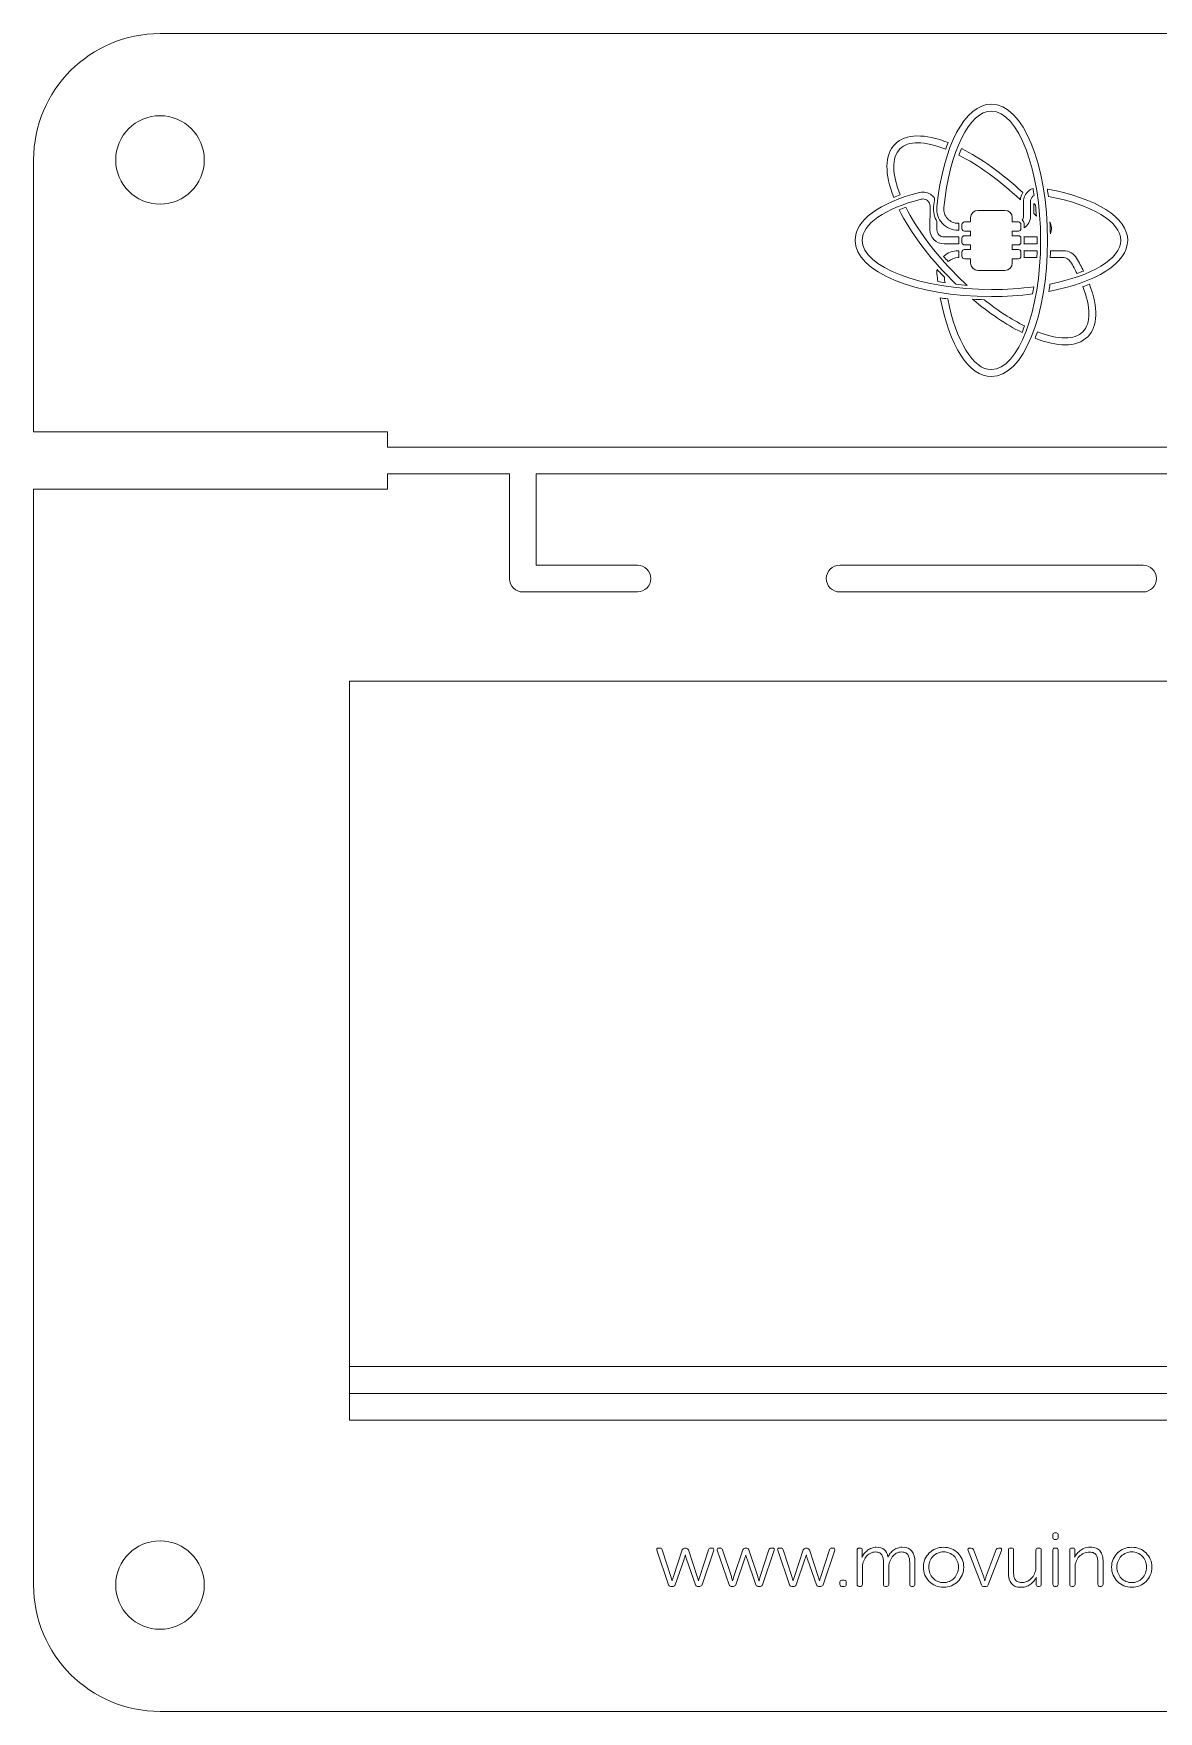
# Model space of a CAD drawing. Header units: inches. Extents: x 2.1 to 77.9, y -73.2 to -6.8.
# Drawn here: x 2.1 to 46.6, y -73.2 to -6.8 of the extents above; entities that cross this region are included whole.
import ezdxf

# ---------------------------------------------------------------- set-up
doc = ezdxf.new("R2010")
doc.units = ezdxf.units.IN
doc.header["$MEASUREMENT"] = 0
doc.layers.add('Bottom', color=7, linetype='Continuous')

msp = doc.modelspace()

# ---------------------------------------------------------------- linework, layer by layer
at = {"layer": 'Bottom', "color": 7, "lineweight": 9}
for points in [[(14.618, -60.606), (65.382, -60.606), (65.382, -32.43), (14.618, -32.43), (14.618, -60.606)], [(14.618, -61.668), (65.382, -61.668), (65.382, -59.546), (14.618, -59.546), (14.618, -61.668)]]:
    msp.add_lwpolyline(points, dxfattribs=at)
for points, knots in [([(77.882, -11.808), (77.882, -9.047), (75.644, -6.809), (72.882, -6.809), (72.882, -6.809), (7.118, -6.809), (7.118, -6.809), (4.357, -6.809), (2.118, -9.047), (2.118, -11.808), (2.118, -11.808), (2.118, -22.568), (2.118, -22.568), (2.118, -22.568), (2.118, -22.568), (2.118, -22.568), (2.118, -22.568), (16.118, -22.568), (16.118, -22.568), (16.118, -22.568), (16.118, -23.173), (16.118, -23.173), (16.118, -23.173), (20.94, -23.173), (20.94, -23.173), (20.94, -23.173), (21.998, -23.173), (21.998, -23.173), (21.998, -23.173), (63.882, -23.173), (63.882, -23.173), (63.882, -23.173), (63.882, -22.568), (63.882, -22.568), (63.882, -22.568), (77.882, -22.568), (77.882, -22.568), (77.882, -22.568), (77.882, -11.808), (77.882, -11.808)], [0, 0, 0, 0, 1, 1, 1, 2, 2, 2, 3, 3, 3, 4, 4, 4, 5, 5, 5, 6, 6, 6, 7, 7, 7, 8, 8, 8, 9, 9, 9, 10, 10, 10, 11, 11, 11, 12, 12, 12, 13, 13, 13, 13]), ([(40, -9.601), (38.959, -9.601), (38.093, -11.236), (37.845, -13.668), (37.821, -13.903), (37.898, -14.139), (38.057, -14.314), (38.216, -14.49), (38.443, -14.591), (38.68, -14.591), (38.68, -14.591), (38.715, -14.591), (38.715, -14.591), (38.709, -14.571), (38.705, -14.549), (38.705, -14.527), (38.705, -14.527), (38.705, -14.363), (38.705, -14.363), (38.705, -14.347), (38.707, -14.332), (38.71, -14.316), (38.71, -14.316), (38.68, -14.316), (38.68, -14.316), (38.521, -14.316), (38.368, -14.249), (38.261, -14.13), (38.153, -14.01), (38.102, -13.856), (38.119, -13.696), (38.344, -11.483), (39.135, -9.876), (40, -9.876), (41.055, -9.876), (41.946, -12.218), (41.946, -14.991), (41.946, -17.764), (41.055, -20.106), (40, -20.106), (39.275, -20.106), (38.602, -18.977), (38.27, -17.308), (38.172, -17.293), (38.075, -17.276), (37.979, -17.258), (38.332, -19.159), (39.1, -20.381), (40, -20.381), (41.245, -20.381), (42.221, -18.013), (42.221, -14.991), (42.221, -11.969), (41.245, -9.601), (40, -9.601)], [0, 0, 0, 0, 1, 1, 1, 2, 2, 2, 3, 3, 3, 4, 4, 4, 5, 5, 5, 6, 6, 6, 7, 7, 7, 8, 8, 8, 9, 9, 9, 10, 10, 10, 11, 11, 11, 12, 12, 12, 13, 13, 13, 14, 14, 14, 15, 15, 15, 16, 16, 16, 17, 17, 17, 18, 18, 18, 18]), ([(8.868, -11.808), (8.868, -12.775), (8.085, -13.558), (7.118, -13.558), (6.152, -13.558), (5.368, -12.775), (5.368, -11.808), (5.368, -10.842), (6.152, -10.059), (7.118, -10.059), (8.085, -10.059), (8.868, -10.842), (8.868, -11.808), (8.868, -11.808), (8.868, -11.808), (8.868, -11.808)], [0, 0, 0, 0, 1, 1, 1, 2, 2, 2, 3, 3, 3, 4, 4, 4, 5, 5, 5, 5]), ([(37.088, -11.131), (37.402, -11.131), (37.778, -11.219), (38.192, -11.383), (38.224, -11.293), (38.257, -11.207), (38.291, -11.123), (37.375, -10.766), (36.611, -10.758), (36.189, -11.18), (35.765, -11.604), (35.775, -12.371), (36.136, -13.291), (36.219, -13.257), (36.306, -13.224), (36.395, -13.192), (36.073, -12.382), (36.041, -11.716), (36.383, -11.374), (36.549, -11.209), (36.791, -11.131), (37.088, -11.131)], [0, 0, 0, 0, 1, 1, 1, 2, 2, 2, 3, 3, 3, 4, 4, 4, 5, 5, 5, 6, 6, 6, 7, 7, 7, 7]), ([(41.242, -13.103), (40.422, -12.336), (39.582, -11.74), (38.815, -11.356), (38.78, -11.441), (38.746, -11.528), (38.713, -11.619), (39.481, -12.009), (40.334, -12.619), (41.144, -13.39), (41.155, -13.287), (41.189, -13.19), (41.242, -13.103)], [0, 0, 0, 0, 1, 1, 1, 2, 2, 2, 3, 3, 3, 4, 4, 4, 4]), ([(34.885, -14.991), (34.885, -14.35), (35.783, -13.726), (37.227, -13.363), (37.25, -13.357), (37.273, -13.354), (37.295, -13.354), (37.357, -13.354), (37.417, -13.375), (37.467, -13.414), (37.537, -13.469), (37.577, -13.551), (37.576, -13.64), (37.576, -13.64), (37.57, -14.568), (37.57, -14.568), (37.569, -14.717), (37.627, -14.858), (37.732, -14.964), (37.838, -15.07), (37.978, -15.129), (38.128, -15.129), (38.128, -15.129), (38.712, -15.129), (38.712, -15.129), (38.708, -15.11), (38.705, -15.092), (38.705, -15.073), (38.705, -15.073), (38.705, -14.909), (38.705, -14.909), (38.705, -14.89), (38.708, -14.872), (38.712, -14.854), (38.712, -14.854), (38.128, -14.854), (38.128, -14.854), (38.052, -14.854), (37.981, -14.824), (37.927, -14.77), (37.874, -14.716), (37.845, -14.645), (37.845, -14.569), (37.845, -14.569), (37.847, -14.243), (37.847, -14.243), (37.745, -14.07), (37.695, -13.865), (37.716, -13.655), (37.727, -13.544), (37.741, -13.435), (37.755, -13.326), (37.723, -13.278), (37.684, -13.235), (37.637, -13.198), (37.501, -13.092), (37.327, -13.054), (37.161, -13.096), (35.564, -13.497), (34.61, -14.206), (34.61, -14.991), (34.61, -16.236), (36.978, -17.212), (40, -17.212), (40.571, -17.212), (41.118, -17.176), (41.631, -17.111), (41.648, -17.017), (41.664, -16.921), (41.679, -16.824), (41.15, -16.896), (40.585, -16.937), (40, -16.937), (37.228, -16.937), (34.885, -16.046), (34.885, -14.991)], [0, 0, 0, 0, 1, 1, 1, 2, 2, 2, 3, 3, 3, 4, 4, 4, 5, 5, 5, 6, 6, 6, 7, 7, 7, 8, 8, 8, 9, 9, 9, 10, 10, 10, 11, 11, 11, 12, 12, 12, 13, 13, 13, 14, 14, 14, 15, 15, 15, 16, 16, 16, 17, 17, 17, 18, 18, 18, 19, 19, 19, 20, 20, 20, 21, 21, 21, 22, 22, 22, 23, 23, 23, 24, 24, 24, 25, 25, 25, 25]), ([(41.228, -14.2), (41.271, -14.244), (41.295, -14.302), (41.295, -14.363), (41.295, -14.363), (41.295, -14.49), (41.295, -14.49), (41.446, -14.39), (41.545, -14.219), (41.545, -14.025), (41.545, -14.025), (41.545, -13.462), (41.545, -13.462), (41.545, -13.38), (41.581, -13.302), (41.644, -13.248), (41.658, -13.236), (41.674, -13.225), (41.691, -13.216), (41.677, -13.122), (41.662, -13.028), (41.646, -12.936), (41.58, -12.959), (41.519, -12.993), (41.465, -13.039), (41.341, -13.146), (41.27, -13.3), (41.27, -13.462), (41.27, -13.462), (41.27, -14.025), (41.27, -14.025), (41.27, -14.087), (41.25, -14.144), (41.216, -14.191), (41.22, -14.194), (41.224, -14.197), (41.228, -14.2)], [0, 0, 0, 0, 1, 1, 1, 2, 2, 2, 3, 3, 3, 4, 4, 4, 5, 5, 5, 6, 6, 6, 7, 7, 7, 8, 8, 8, 9, 9, 9, 10, 10, 10, 11, 11, 11, 12, 12, 12, 12]), ([(42.206, -12.961), (42.208, -12.961), (42.21, -12.961), (42.212, -12.962), (42.212, -12.962), (42.212, -12.962), (42.212, -12.962), (42.21, -12.961), (42.208, -12.961), (42.206, -12.961)], [0, 0, 0, 0, 1, 1, 1, 2, 2, 2, 3, 3, 3, 3]), ([(42.212, -12.962), (42.229, -13.056), (42.245, -13.153), (42.26, -13.25), (42.26, -13.25), (42.26, -13.25), (42.26, -13.25), (43.983, -13.58), (45.115, -14.26), (45.115, -14.991), (45.115, -15.731), (43.96, -16.391), (42.313, -16.718), (42.313, -16.718), (42.313, -16.718), (42.314, -16.718), (42.302, -16.817), (42.289, -16.915), (42.275, -17.011), (44.129, -16.664), (45.39, -15.899), (45.39, -14.991), (45.39, -14.096), (44.153, -13.314), (42.212, -12.962)], [0, 0, 0, 0, 1, 1, 1, 2, 2, 2, 3, 3, 3, 4, 4, 4, 5, 5, 5, 6, 6, 6, 7, 7, 7, 8, 8, 8, 8]), ([(38.624, -16.367), (37.738, -15.481), (37.044, -14.528), (36.617, -13.681), (36.525, -13.713), (36.437, -13.746), (36.352, -13.781), (36.787, -14.656), (37.499, -15.63), (38.43, -16.561), (38.486, -16.617), (38.542, -16.673), (38.599, -16.727), (38.746, -16.744), (38.895, -16.759), (39.046, -16.77), (38.904, -16.64), (38.763, -16.506), (38.624, -16.367)], [0, 0, 0, 0, 1, 1, 1, 2, 2, 2, 3, 3, 3, 4, 4, 4, 5, 5, 5, 6, 6, 6, 6]), ([(41.136, -14.292), (41.118, -14.274), (41.093, -14.263), (41.065, -14.263), (41.065, -14.263), (40.904, -14.263), (40.904, -14.263), (40.904, -14.263), (40.825, -14.263), (40.825, -14.263), (40.825, -14.263), (40.825, -14.093), (40.825, -14.093), (40.825, -13.934), (40.696, -13.804), (40.536, -13.804), (40.536, -13.804), (39.464, -13.804), (39.464, -13.804), (39.304, -13.804), (39.174, -13.934), (39.174, -14.093), (39.174, -14.093), (39.174, -14.263), (39.174, -14.263), (39.174, -14.263), (39.096, -14.263), (39.096, -14.263), (39.096, -14.263), (38.935, -14.263), (38.935, -14.263), (38.907, -14.263), (38.882, -14.274), (38.864, -14.292), (38.846, -14.311), (38.835, -14.336), (38.835, -14.363), (38.835, -14.363), (38.835, -14.445), (38.835, -14.445), (38.835, -14.445), (38.835, -14.527), (38.835, -14.527), (38.835, -14.555), (38.846, -14.58), (38.864, -14.598), (38.882, -14.616), (38.907, -14.627), (38.935, -14.627), (38.935, -14.627), (39.096, -14.627), (39.096, -14.627), (39.096, -14.627), (39.174, -14.627), (39.174, -14.627), (39.174, -14.627), (39.174, -14.809), (39.174, -14.809), (39.174, -14.809), (39.096, -14.809), (39.096, -14.809), (39.096, -14.809), (38.935, -14.809), (38.935, -14.809), (38.907, -14.809), (38.882, -14.82), (38.864, -14.838), (38.846, -14.856), (38.835, -14.882), (38.835, -14.909), (38.835, -14.909), (38.835, -14.991), (38.835, -14.991), (38.835, -14.991), (38.835, -15.073), (38.835, -15.073), (38.835, -15.1), (38.846, -15.126), (38.864, -15.144), (38.882, -15.162), (38.907, -15.173), (38.935, -15.173), (38.935, -15.173), (39.096, -15.173), (39.096, -15.173), (39.096, -15.173), (39.174, -15.173), (39.174, -15.173), (39.174, -15.173), (39.174, -15.355), (39.174, -15.355), (39.174, -15.355), (39.096, -15.355), (39.096, -15.355), (39.096, -15.355), (38.935, -15.355), (38.935, -15.355), (38.907, -15.355), (38.882, -15.366), (38.864, -15.384), (38.846, -15.402), (38.835, -15.427), (38.835, -15.455), (38.835, -15.455), (38.835, -15.537), (38.835, -15.537), (38.835, -15.537), (38.835, -15.619), (38.835, -15.619), (38.835, -15.646), (38.846, -15.671), (38.864, -15.69), (38.882, -15.708), (38.907, -15.719), (38.935, -15.719), (38.935, -15.719), (39.096, -15.719), (39.096, -15.719), (39.096, -15.719), (39.174, -15.719), (39.174, -15.719), (39.174, -15.719), (39.174, -15.889), (39.174, -15.889), (39.174, -16.048), (39.304, -16.178), (39.464, -16.178), (39.464, -16.178), (40.536, -16.178), (40.536, -16.178), (40.696, -16.178), (40.825, -16.048), (40.825, -15.889), (40.825, -15.889), (40.825, -15.719), (40.825, -15.719), (40.825, -15.719), (40.904, -15.719), (40.904, -15.719), (40.904, -15.719), (41.065, -15.719), (41.065, -15.719), (41.093, -15.719), (41.118, -15.708), (41.136, -15.69), (41.154, -15.671), (41.165, -15.646), (41.165, -15.619), (41.165, -15.619), (41.165, -15.537), (41.165, -15.537), (41.165, -15.537), (41.165, -15.455), (41.165, -15.455), (41.165, -15.427), (41.154, -15.402), (41.136, -15.384), (41.118, -15.366), (41.093, -15.355), (41.065, -15.355), (41.065, -15.355), (40.904, -15.355), (40.904, -15.355), (40.904, -15.355), (40.825, -15.355), (40.825, -15.355), (40.825, -15.355), (40.825, -15.173), (40.825, -15.173), (40.825, -15.173), (40.904, -15.173), (40.904, -15.173), (40.904, -15.173), (41.065, -15.173), (41.065, -15.173), (41.093, -15.173), (41.118, -15.162), (41.136, -15.144), (41.154, -15.126), (41.165, -15.1), (41.165, -15.073), (41.165, -15.073), (41.165, -14.991), (41.165, -14.991), (41.165, -14.991), (41.165, -14.909), (41.165, -14.909), (41.165, -14.882), (41.154, -14.856), (41.136, -14.838), (41.118, -14.82), (41.093, -14.809), (41.065, -14.809), (41.065, -14.809), (40.904, -14.809), (40.904, -14.809), (40.904, -14.809), (40.825, -14.809), (40.825, -14.809), (40.825, -14.809), (40.825, -14.627), (40.825, -14.627), (40.825, -14.627), (40.904, -14.627), (40.904, -14.627), (40.904, -14.627), (41.065, -14.627), (41.065, -14.627), (41.093, -14.627), (41.118, -14.616), (41.136, -14.598), (41.154, -14.58), (41.165, -14.555), (41.165, -14.527), (41.165, -14.527), (41.165, -14.445), (41.165, -14.445), (41.165, -14.445), (41.165, -14.363), (41.165, -14.363), (41.165, -14.336), (41.154, -14.311), (41.136, -14.292)], [0, 0, 0, 0, 1, 1, 1, 2, 2, 2, 3, 3, 3, 4, 4, 4, 5, 5, 5, 6, 6, 6, 7, 7, 7, 8, 8, 8, 9, 9, 9, 10, 10, 10, 11, 11, 11, 12, 12, 12, 13, 13, 13, 14, 14, 14, 15, 15, 15, 16, 16, 16, 17, 17, 17, 18, 18, 18, 19, 19, 19, 20, 20, 20, 21, 21, 21, 22, 22, 22, 23, 23, 23, 24, 24, 24, 25, 25, 25, 26, 26, 26, 27, 27, 27, 28, 28, 28, 29, 29, 29, 30, 30, 30, 31, 31, 31, 32, 32, 32, 33, 33, 33, 34, 34, 34, 35, 35, 35, 36, 36, 36, 37, 37, 37, 38, 38, 38, 39, 39, 39, 40, 40, 40, 41, 41, 41, 42, 42, 42, 43, 43, 43, 44, 44, 44, 45, 45, 45, 46, 46, 46, 47, 47, 47, 48, 48, 48, 49, 49, 49, 50, 50, 50, 51, 51, 51, 52, 52, 52, 53, 53, 53, 54, 54, 54, 55, 55, 55, 56, 56, 56, 57, 57, 57, 58, 58, 58, 59, 59, 59, 60, 60, 60, 61, 61, 61, 62, 62, 62, 63, 63, 63, 64, 64, 64, 65, 65, 65, 66, 66, 66, 67, 67, 67, 68, 68, 68, 69, 69, 69, 70, 70, 70, 71, 71, 71, 72, 72, 72, 73, 73, 73, 74, 74, 74, 74]), ([(41.675, -13.924), (41.711, -13.962), (41.745, -14.001), (41.78, -14.039), (41.769, -13.889), (41.755, -13.741), (41.739, -13.594), (41.718, -13.572), (41.697, -13.55), (41.675, -13.528), (41.675, -13.528), (41.675, -13.924), (41.675, -13.924)], [0, 0, 0, 0, 1, 1, 1, 2, 2, 2, 3, 3, 3, 4, 4, 4, 4]), ([(42.312, -14.255), (42.322, -14.414), (42.329, -14.574), (42.334, -14.735), (42.395, -14.575), (42.386, -14.404), (42.312, -14.255)], [0, 0, 0, 0, 1, 1, 1, 2, 2, 2, 2]), ([(41.815, -14.85), (41.799, -14.852), (41.783, -14.853), (41.767, -14.853), (41.767, -14.853), (41.288, -14.853), (41.288, -14.853), (41.292, -14.871), (41.295, -14.89), (41.295, -14.909), (41.295, -14.909), (41.295, -15.073), (41.295, -15.073), (41.295, -15.092), (41.292, -15.11), (41.288, -15.128), (41.288, -15.128), (41.767, -15.128), (41.767, -15.128), (41.783, -15.128), (41.799, -15.126), (41.815, -15.125), (41.815, -15.081), (41.816, -15.036), (41.816, -14.991), (41.816, -14.944), (41.815, -14.897), (41.815, -14.85)], [0, 0, 0, 0, 1, 1, 1, 2, 2, 2, 3, 3, 3, 4, 4, 4, 5, 5, 5, 6, 6, 6, 7, 7, 7, 8, 8, 8, 9, 9, 9, 9]), ([(38.705, -15.619), (38.705, -15.619), (38.705, -15.455), (38.705, -15.455), (38.705, -15.436), (38.708, -15.417), (38.712, -15.399), (38.712, -15.399), (38.681, -15.399), (38.681, -15.399), (38.469, -15.399), (38.264, -15.481), (38.11, -15.625), (38.17, -15.694), (38.231, -15.762), (38.293, -15.83), (38.397, -15.731), (38.536, -15.674), (38.681, -15.674), (38.681, -15.674), (38.712, -15.674), (38.712, -15.674), (38.708, -15.656), (38.705, -15.638), (38.705, -15.619)], [0, 0, 0, 0, 1, 1, 1, 2, 2, 2, 3, 3, 3, 4, 4, 4, 5, 5, 5, 6, 6, 6, 7, 7, 7, 8, 8, 8, 8]), ([(41.295, -15.455), (41.295, -15.455), (41.295, -15.619), (41.295, -15.619), (41.295, -15.638), (41.292, -15.656), (41.288, -15.674), (41.288, -15.674), (41.797, -15.674), (41.797, -15.674), (41.802, -15.583), (41.806, -15.492), (41.809, -15.399), (41.809, -15.399), (41.288, -15.399), (41.288, -15.399), (41.292, -15.417), (41.295, -15.436), (41.295, -15.455)], [0, 0, 0, 0, 1, 1, 1, 2, 2, 2, 3, 3, 3, 4, 4, 4, 5, 5, 5, 6, 6, 6, 6]), ([(43.133, -15.837), (43.227, -15.995), (43.311, -16.15), (43.386, -16.301), (43.475, -16.269), (43.562, -16.237), (43.645, -16.204), (43.563, -16.039), (43.472, -15.87), (43.37, -15.697), (43.262, -15.513), (43.061, -15.399), (42.848, -15.399), (42.848, -15.399), (42.336, -15.399), (42.336, -15.399), (42.334, -15.492), (42.331, -15.583), (42.328, -15.674), (42.328, -15.674), (42.848, -15.674), (42.848, -15.674), (42.965, -15.674), (43.074, -15.737), (43.133, -15.837)], [0, 0, 0, 0, 1, 1, 1, 2, 2, 2, 3, 3, 3, 4, 4, 4, 5, 5, 5, 6, 6, 6, 7, 7, 7, 8, 8, 8, 8]), ([(37.848, -16.138), (37.841, -16.199), (37.84, -16.261), (37.846, -16.323), (37.856, -16.424), (37.868, -16.524), (37.881, -16.622), (37.974, -16.639), (38.069, -16.654), (38.165, -16.669), (38.155, -16.597), (38.147, -16.522), (38.138, -16.449), (38.039, -16.346), (37.942, -16.242), (37.848, -16.138)], [0, 0, 0, 0, 1, 1, 1, 2, 2, 2, 3, 3, 3, 4, 4, 4, 5, 5, 5, 5]), ([(43.876, -16.725), (43.793, -16.758), (43.706, -16.789), (43.618, -16.82), (43.932, -17.633), (43.942, -18.282), (43.617, -18.608), (43.294, -18.93), (42.645, -18.928), (41.82, -18.607), (41.789, -18.695), (41.758, -18.781), (41.725, -18.865), (42.17, -19.038), (42.57, -19.125), (42.91, -19.125), (43.289, -19.125), (43.596, -19.017), (43.811, -18.802), (44.218, -18.395), (44.232, -17.651), (43.876, -16.725)], [0, 0, 0, 0, 1, 1, 1, 2, 2, 2, 3, 3, 3, 4, 4, 4, 5, 5, 5, 6, 6, 6, 7, 7, 7, 7]), ([(41.308, -18.376), (40.789, -18.116), (40.248, -17.764), (39.712, -17.339), (39.558, -17.336), (39.407, -17.33), (39.257, -17.322), (39.909, -17.871), (40.576, -18.321), (41.211, -18.636), (41.245, -18.552), (41.277, -18.466), (41.308, -18.376)], [0, 0, 0, 0, 1, 1, 1, 2, 2, 2, 3, 3, 3, 4, 4, 4, 4]), ([(2.118, -24.836), (2.118, -24.836), (2.118, -68.192), (2.118, -68.192), (2.118, -70.953), (4.357, -73.191), (7.118, -73.191), (7.118, -73.191), (72.882, -73.191), (72.882, -73.191), (75.644, -73.191), (77.882, -70.953), (77.882, -68.192), (77.882, -68.192), (77.882, -29.505), (77.882, -29.505), (77.882, -29.505), (63.882, -29.505), (63.882, -29.505), (63.882, -29.505), (63.882, -28.9), (63.882, -28.9), (63.882, -28.9), (54.569, -28.9), (54.569, -28.9), (54.569, -28.9), (54.569, -32.43), (54.569, -32.43), (54.569, -32.43), (53.511, -32.43), (53.511, -32.43), (53.511, -32.43), (53.511, -28.386), (53.511, -28.386), (53.511, -28.381), (53.51, -28.377), (53.51, -28.372), (53.51, -28.08), (53.747, -27.842), (54.04, -27.842), (54.04, -27.842), (63.882, -27.842), (63.882, -27.842), (63.882, -27.842), (63.882, -27.237), (63.882, -27.237), (63.882, -27.237), (77.882, -27.237), (77.882, -27.237), (77.882, -27.237), (77.882, -24.836), (77.882, -24.836), (77.882, -24.836), (63.882, -24.836), (63.882, -24.836), (63.882, -24.836), (63.882, -24.232), (63.882, -24.232), (63.882, -24.232), (21.998, -24.232), (21.998, -24.232), (21.998, -24.232), (21.998, -27.842), (21.998, -27.842), (21.998, -27.842), (26, -27.842), (26, -27.842), (26.293, -27.842), (26.529, -28.079), (26.529, -28.371), (26.529, -28.663), (26.293, -28.9), (26, -28.9), (26, -28.9), (21.469, -28.9), (21.469, -28.9), (21.18, -28.9), (20.946, -28.668), (20.941, -28.38), (20.941, -28.38), (20.94, -28.38), (20.94, -28.38), (20.94, -28.38), (20.94, -24.232), (20.94, -24.232), (20.94, -24.232), (16.118, -24.232), (16.118, -24.232), (16.118, -24.232), (16.118, -24.836), (16.118, -24.836), (16.118, -24.836), (2.118, -24.836), (2.118, -24.836)], [0, 0, 0, 0, 1, 1, 1, 2, 2, 2, 3, 3, 3, 4, 4, 4, 5, 5, 5, 6, 6, 6, 7, 7, 7, 8, 8, 8, 9, 9, 9, 10, 10, 10, 11, 11, 11, 12, 12, 12, 13, 13, 13, 14, 14, 14, 15, 15, 15, 16, 16, 16, 17, 17, 17, 18, 18, 18, 19, 19, 19, 20, 20, 20, 21, 21, 21, 22, 22, 22, 23, 23, 23, 24, 24, 24, 25, 25, 25, 26, 26, 26, 27, 27, 27, 28, 28, 28, 29, 29, 29, 30, 30, 30, 31, 31, 31, 31]), ([(34, -27.842), (34, -27.842), (46, -27.842), (46, -27.842), (46.292, -27.842), (46.529, -28.079), (46.529, -28.371), (46.529, -28.664), (46.292, -28.9), (46, -28.9), (46, -28.9), (34, -28.9), (34, -28.9), (33.708, -28.9), (33.471, -28.664), (33.471, -28.371), (33.471, -28.079), (33.708, -27.842), (34, -27.842)], [0, 0, 0, 0, 1, 1, 1, 2, 2, 2, 3, 3, 3, 4, 4, 4, 5, 5, 5, 6, 6, 6, 6]), ([(42.498, -66.386), (42.45, -66.386), (42.426, -66.361), (42.426, -66.314), (42.426, -66.314), (42.426, -66.205), (42.426, -66.205), (42.426, -66.155), (42.45, -66.13), (42.498, -66.13), (42.498, -66.13), (42.573, -66.13), (42.573, -66.13), (42.621, -66.13), (42.645, -66.155), (42.645, -66.205), (42.645, -66.205), (42.645, -66.314), (42.645, -66.314), (42.645, -66.361), (42.621, -66.386), (42.573, -66.386), (42.573, -66.386), (42.498, -66.386), (42.498, -66.386)], [0, 0, 0, 0, 1, 1, 1, 2, 2, 2, 3, 3, 3, 4, 4, 4, 5, 5, 5, 6, 6, 6, 7, 7, 7, 8, 8, 8, 8]), ([(8.868, -68.192), (8.868, -67.225), (8.085, -66.442), (7.118, -66.442), (6.152, -66.442), (5.368, -67.225), (5.368, -68.192), (5.368, -69.159), (6.152, -69.942), (7.118, -69.942), (8.085, -69.942), (8.868, -69.159), (8.868, -68.192), (8.868, -68.192), (8.868, -68.192), (8.868, -68.192)], [0, 0, 0, 0, 1, 1, 1, 2, 2, 2, 3, 3, 3, 4, 4, 4, 5, 5, 5, 5]), ([(26.766, -66.816), (26.75, -66.759), (26.771, -66.731), (26.83, -66.731), (26.83, -66.731), (26.893, -66.731), (26.893, -66.731), (26.937, -66.731), (26.965, -66.753), (26.977, -66.795), (26.977, -66.795), (27.323, -67.858), (27.323, -67.858), (27.328, -67.877), (27.334, -67.895), (27.339, -67.914), (27.344, -67.933), (27.348, -67.951), (27.353, -67.967), (27.358, -67.987), (27.364, -68.005), (27.368, -68.021), (27.368, -68.021), (27.374, -68.021), (27.374, -68.021), (27.378, -68.005), (27.382, -67.987), (27.389, -67.967), (27.392, -67.951), (27.398, -67.933), (27.403, -67.914), (27.41, -67.895), (27.416, -67.877), (27.422, -67.858), (27.422, -67.858), (27.773, -66.798), (27.773, -66.798), (27.785, -66.757), (27.813, -66.737), (27.858, -66.737), (27.858, -66.737), (27.93, -66.737), (27.93, -66.737), (27.974, -66.737), (28.002, -66.757), (28.014, -66.798), (28.014, -66.798), (28.365, -67.858), (28.365, -67.858), (28.372, -67.877), (28.377, -67.895), (28.383, -67.914), (28.389, -67.933), (28.394, -67.951), (28.398, -67.967), (28.405, -67.987), (28.409, -68.005), (28.414, -68.021), (28.414, -68.021), (28.419, -68.021), (28.419, -68.021), (28.422, -68.003), (28.426, -67.985), (28.432, -67.967), (28.436, -67.951), (28.44, -67.933), (28.445, -67.916), (28.45, -67.898), (28.457, -67.878), (28.465, -67.858), (28.465, -67.858), (28.81, -66.795), (28.81, -66.795), (28.822, -66.753), (28.85, -66.731), (28.895, -66.731), (28.895, -66.731), (28.958, -66.731), (28.958, -66.731), (29.014, -66.731), (29.034, -66.759), (29.018, -66.816), (29.018, -66.816), (28.555, -68.18), (28.555, -68.18), (28.543, -68.222), (28.515, -68.243), (28.47, -68.243), (28.47, -68.243), (28.377, -68.243), (28.377, -68.243), (28.333, -68.243), (28.305, -68.222), (28.293, -68.18), (28.293, -68.18), (27.942, -67.167), (27.942, -67.167), (27.935, -67.149), (27.93, -67.131), (27.924, -67.111), (27.918, -67.093), (27.913, -67.075), (27.909, -67.059), (27.903, -67.041), (27.899, -67.023), (27.896, -67.005), (27.896, -67.005), (27.891, -67.005), (27.891, -67.005), (27.886, -67.023), (27.881, -67.041), (27.875, -67.059), (27.871, -67.075), (27.867, -67.093), (27.86, -67.111), (27.854, -67.131), (27.848, -67.149), (27.842, -67.167), (27.842, -67.167), (27.494, -68.18), (27.494, -68.18), (27.482, -68.222), (27.454, -68.243), (27.41, -68.243), (27.41, -68.243), (27.316, -68.243), (27.316, -68.243), (27.272, -68.243), (27.243, -68.222), (27.229, -68.18), (27.229, -68.18), (26.766, -66.816), (26.766, -66.816)], [0, 0, 0, 0, 1, 1, 1, 2, 2, 2, 3, 3, 3, 4, 4, 4, 5, 5, 5, 6, 6, 6, 7, 7, 7, 8, 8, 8, 9, 9, 9, 10, 10, 10, 11, 11, 11, 12, 12, 12, 13, 13, 13, 14, 14, 14, 15, 15, 15, 16, 16, 16, 17, 17, 17, 18, 18, 18, 19, 19, 19, 20, 20, 20, 21, 21, 21, 22, 22, 22, 23, 23, 23, 24, 24, 24, 25, 25, 25, 26, 26, 26, 27, 27, 27, 28, 28, 28, 29, 29, 29, 30, 30, 30, 31, 31, 31, 32, 32, 32, 33, 33, 33, 34, 34, 34, 35, 35, 35, 36, 36, 36, 37, 37, 37, 38, 38, 38, 39, 39, 39, 40, 40, 40, 41, 41, 41, 42, 42, 42, 43, 43, 43, 44, 44, 44, 44]), ([(29.159, -66.816), (29.143, -66.759), (29.164, -66.731), (29.222, -66.731), (29.222, -66.731), (29.285, -66.731), (29.285, -66.731), (29.329, -66.731), (29.357, -66.753), (29.369, -66.795), (29.369, -66.795), (29.715, -67.858), (29.715, -67.858), (29.721, -67.877), (29.727, -67.895), (29.732, -67.914), (29.737, -67.933), (29.741, -67.951), (29.745, -67.967), (29.751, -67.987), (29.756, -68.005), (29.76, -68.021), (29.76, -68.021), (29.766, -68.021), (29.766, -68.021), (29.77, -68.005), (29.775, -67.987), (29.781, -67.967), (29.785, -67.951), (29.79, -67.933), (29.796, -67.914), (29.802, -67.895), (29.808, -67.877), (29.814, -67.858), (29.814, -67.858), (30.166, -66.798), (30.166, -66.798), (30.178, -66.757), (30.206, -66.737), (30.25, -66.737), (30.25, -66.737), (30.322, -66.737), (30.322, -66.737), (30.366, -66.737), (30.394, -66.757), (30.406, -66.798), (30.406, -66.798), (30.758, -67.858), (30.758, -67.858), (30.764, -67.877), (30.77, -67.895), (30.776, -67.914), (30.782, -67.933), (30.787, -67.951), (30.791, -67.967), (30.797, -67.987), (30.802, -68.005), (30.806, -68.021), (30.806, -68.021), (30.812, -68.021), (30.812, -68.021), (30.814, -68.003), (30.818, -67.985), (30.824, -67.967), (30.828, -67.951), (30.833, -67.933), (30.838, -67.916), (30.843, -67.898), (30.849, -67.878), (30.857, -67.858), (30.857, -67.858), (31.203, -66.795), (31.203, -66.795), (31.215, -66.753), (31.243, -66.731), (31.287, -66.731), (31.287, -66.731), (31.35, -66.731), (31.35, -66.731), (31.406, -66.731), (31.426, -66.759), (31.41, -66.816), (31.41, -66.816), (30.947, -68.18), (30.947, -68.18), (30.935, -68.222), (30.907, -68.243), (30.863, -68.243), (30.863, -68.243), (30.77, -68.243), (30.77, -68.243), (30.726, -68.243), (30.698, -68.222), (30.686, -68.18), (30.686, -68.18), (30.334, -67.167), (30.334, -67.167), (30.328, -67.149), (30.322, -67.131), (30.316, -67.111), (30.31, -67.093), (30.305, -67.075), (30.301, -67.059), (30.295, -67.041), (30.291, -67.023), (30.289, -67.005), (30.289, -67.005), (30.283, -67.005), (30.283, -67.005), (30.279, -67.023), (30.274, -67.041), (30.268, -67.059), (30.264, -67.075), (30.259, -67.093), (30.253, -67.111), (30.247, -67.131), (30.241, -67.149), (30.235, -67.167), (30.235, -67.167), (29.886, -68.18), (29.886, -68.18), (29.874, -68.222), (29.846, -68.243), (29.802, -68.243), (29.802, -68.243), (29.709, -68.243), (29.709, -68.243), (29.665, -68.243), (29.636, -68.222), (29.622, -68.18), (29.622, -68.18), (29.159, -66.816), (29.159, -66.816)], [0, 0, 0, 0, 1, 1, 1, 2, 2, 2, 3, 3, 3, 4, 4, 4, 5, 5, 5, 6, 6, 6, 7, 7, 7, 8, 8, 8, 9, 9, 9, 10, 10, 10, 11, 11, 11, 12, 12, 12, 13, 13, 13, 14, 14, 14, 15, 15, 15, 16, 16, 16, 17, 17, 17, 18, 18, 18, 19, 19, 19, 20, 20, 20, 21, 21, 21, 22, 22, 22, 23, 23, 23, 24, 24, 24, 25, 25, 25, 26, 26, 26, 27, 27, 27, 28, 28, 28, 29, 29, 29, 30, 30, 30, 31, 31, 31, 32, 32, 32, 33, 33, 33, 34, 34, 34, 35, 35, 35, 36, 36, 36, 37, 37, 37, 38, 38, 38, 39, 39, 39, 40, 40, 40, 41, 41, 41, 42, 42, 42, 43, 43, 43, 44, 44, 44, 44]), ([(31.551, -66.816), (31.535, -66.759), (31.556, -66.731), (31.614, -66.731), (31.614, -66.731), (31.677, -66.731), (31.677, -66.731), (31.722, -66.731), (31.749, -66.753), (31.762, -66.795), (31.762, -66.795), (32.107, -67.858), (32.107, -67.858), (32.113, -67.877), (32.119, -67.895), (32.124, -67.914), (32.129, -67.933), (32.133, -67.951), (32.137, -67.967), (32.143, -67.987), (32.148, -68.005), (32.153, -68.021), (32.153, -68.021), (32.158, -68.021), (32.158, -68.021), (32.163, -68.005), (32.167, -67.987), (32.174, -67.967), (32.177, -67.951), (32.183, -67.933), (32.188, -67.914), (32.195, -67.895), (32.2, -67.877), (32.207, -67.858), (32.207, -67.858), (32.558, -66.798), (32.558, -66.798), (32.57, -66.757), (32.598, -66.737), (32.642, -66.737), (32.642, -66.737), (32.714, -66.737), (32.714, -66.737), (32.759, -66.737), (32.786, -66.757), (32.799, -66.798), (32.799, -66.798), (33.15, -67.858), (33.15, -67.858), (33.156, -67.877), (33.162, -67.895), (33.168, -67.914), (33.174, -67.933), (33.179, -67.951), (33.183, -67.967), (33.19, -67.987), (33.194, -68.005), (33.198, -68.021), (33.198, -68.021), (33.204, -68.021), (33.204, -68.021), (33.206, -68.003), (33.211, -67.985), (33.216, -67.967), (33.221, -67.951), (33.225, -67.933), (33.23, -67.916), (33.235, -67.898), (33.242, -67.878), (33.249, -67.858), (33.249, -67.858), (33.595, -66.795), (33.595, -66.795), (33.607, -66.753), (33.635, -66.731), (33.679, -66.731), (33.679, -66.731), (33.742, -66.731), (33.742, -66.731), (33.799, -66.731), (33.819, -66.759), (33.802, -66.816), (33.802, -66.816), (33.34, -68.18), (33.34, -68.18), (33.328, -68.222), (33.299, -68.243), (33.255, -68.243), (33.255, -68.243), (33.162, -68.243), (33.162, -68.243), (33.118, -68.243), (33.09, -68.222), (33.078, -68.18), (33.078, -68.18), (32.727, -67.167), (32.727, -67.167), (32.72, -67.149), (32.714, -67.131), (32.709, -67.111), (32.702, -67.093), (32.698, -67.075), (32.693, -67.059), (32.688, -67.041), (32.683, -67.023), (32.681, -67.005), (32.681, -67.005), (32.676, -67.005), (32.676, -67.005), (32.671, -67.023), (32.666, -67.041), (32.66, -67.059), (32.656, -67.075), (32.651, -67.093), (32.645, -67.111), (32.639, -67.131), (32.633, -67.149), (32.627, -67.167), (32.627, -67.167), (32.279, -68.18), (32.279, -68.18), (32.267, -68.222), (32.239, -68.243), (32.195, -68.243), (32.195, -68.243), (32.101, -68.243), (32.101, -68.243), (32.057, -68.243), (32.028, -68.222), (32.014, -68.18), (32.014, -68.18), (31.551, -66.816), (31.551, -66.816)], [0, 0, 0, 0, 1, 1, 1, 2, 2, 2, 3, 3, 3, 4, 4, 4, 5, 5, 5, 6, 6, 6, 7, 7, 7, 8, 8, 8, 9, 9, 9, 10, 10, 10, 11, 11, 11, 12, 12, 12, 13, 13, 13, 14, 14, 14, 15, 15, 15, 16, 16, 16, 17, 17, 17, 18, 18, 18, 19, 19, 19, 20, 20, 20, 21, 21, 21, 22, 22, 22, 23, 23, 23, 24, 24, 24, 25, 25, 25, 26, 26, 26, 27, 27, 27, 28, 28, 28, 29, 29, 29, 30, 30, 30, 31, 31, 31, 32, 32, 32, 33, 33, 33, 34, 34, 34, 35, 35, 35, 36, 36, 36, 37, 37, 37, 38, 38, 38, 39, 39, 39, 40, 40, 40, 41, 41, 41, 42, 42, 42, 43, 43, 43, 44, 44, 44, 44]), ([(34.692, -66.807), (34.692, -66.756), (34.717, -66.731), (34.767, -66.731), (34.767, -66.731), (34.821, -66.731), (34.821, -66.731), (34.87, -66.731), (34.893, -66.756), (34.893, -66.807), (34.893, -66.807), (34.893, -66.981), (34.893, -66.981), (34.893, -66.997), (34.893, -67.011), (34.892, -67.024), (34.891, -67.037), (34.89, -67.049), (34.888, -67.059), (34.886, -67.071), (34.883, -67.081), (34.881, -67.089), (34.881, -67.089), (34.888, -67.089), (34.888, -67.089), (34.906, -67.039), (34.934, -66.99), (34.972, -66.942), (35.01, -66.894), (35.054, -66.852), (35.104, -66.816), (35.154, -66.779), (35.208, -66.75), (35.266, -66.728), (35.324, -66.706), (35.383, -66.695), (35.444, -66.695), (35.584, -66.695), (35.691, -66.727), (35.765, -66.79), (35.84, -66.853), (35.887, -66.948), (35.909, -67.074), (35.909, -67.074), (35.916, -67.074), (35.916, -67.074), (35.936, -67.026), (35.964, -66.979), (36.001, -66.934), (36.038, -66.889), (36.081, -66.849), (36.13, -66.812), (36.18, -66.776), (36.233, -66.748), (36.29, -66.727), (36.347, -66.706), (36.407, -66.695), (36.472, -66.695), (36.654, -66.695), (36.783, -66.746), (36.859, -66.849), (36.935, -66.951), (36.974, -67.095), (36.974, -67.281), (36.974, -67.281), (36.974, -68.168), (36.974, -68.168), (36.974, -68.218), (36.948, -68.243), (36.899, -68.243), (36.899, -68.243), (36.844, -68.243), (36.844, -68.243), (36.794, -68.243), (36.769, -68.218), (36.769, -68.168), (36.769, -68.168), (36.769, -67.332), (36.769, -67.332), (36.769, -67.27), (36.765, -67.212), (36.757, -67.158), (36.749, -67.104), (36.733, -67.056), (36.709, -67.015), (36.685, -66.974), (36.652, -66.942), (36.61, -66.918), (36.568, -66.894), (36.513, -66.882), (36.444, -66.882), (36.368, -66.882), (36.299, -66.9), (36.237, -66.936), (36.175, -66.972), (36.121, -67.02), (36.076, -67.08), (36.031, -67.14), (35.997, -67.208), (35.972, -67.283), (35.949, -67.358), (35.937, -67.435), (35.937, -67.513), (35.937, -67.513), (35.937, -68.168), (35.937, -68.168), (35.937, -68.218), (35.913, -68.243), (35.864, -68.243), (35.864, -68.243), (35.807, -68.243), (35.807, -68.243), (35.757, -68.243), (35.732, -68.218), (35.732, -68.168), (35.732, -68.168), (35.732, -67.332), (35.732, -67.332), (35.732, -67.277), (35.729, -67.221), (35.723, -67.167), (35.717, -67.113), (35.703, -67.065), (35.681, -67.023), (35.659, -66.981), (35.627, -66.947), (35.585, -66.921), (35.543, -66.895), (35.486, -66.882), (35.414, -66.882), (35.338, -66.882), (35.267, -66.9), (35.203, -66.937), (35.139, -66.974), (35.084, -67.023), (35.039, -67.083), (34.994, -67.143), (34.959, -67.211), (34.934, -67.286), (34.909, -67.361), (34.897, -67.437), (34.897, -67.513), (34.897, -67.513), (34.897, -68.168), (34.897, -68.168), (34.897, -68.218), (34.872, -68.243), (34.825, -68.243), (34.825, -68.243), (34.767, -68.243), (34.767, -68.243), (34.717, -68.243), (34.692, -68.218), (34.692, -68.168), (34.692, -68.168), (34.692, -66.807), (34.692, -66.807)], [0, 0, 0, 0, 1, 1, 1, 2, 2, 2, 3, 3, 3, 4, 4, 4, 5, 5, 5, 6, 6, 6, 7, 7, 7, 8, 8, 8, 9, 9, 9, 10, 10, 10, 11, 11, 11, 12, 12, 12, 13, 13, 13, 14, 14, 14, 15, 15, 15, 16, 16, 16, 17, 17, 17, 18, 18, 18, 19, 19, 19, 20, 20, 20, 21, 21, 21, 22, 22, 22, 23, 23, 23, 24, 24, 24, 25, 25, 25, 26, 26, 26, 27, 27, 27, 28, 28, 28, 29, 29, 29, 30, 30, 30, 31, 31, 31, 32, 32, 32, 33, 33, 33, 34, 34, 34, 35, 35, 35, 36, 36, 36, 37, 37, 37, 38, 38, 38, 39, 39, 39, 40, 40, 40, 41, 41, 41, 42, 42, 42, 43, 43, 43, 44, 44, 44, 45, 45, 45, 46, 46, 46, 47, 47, 47, 48, 48, 48, 49, 49, 49, 50, 50, 50, 51, 51, 51, 52, 52, 52, 52]), ([(37.31, -67.48), (37.31, -67.367), (37.331, -67.264), (37.373, -67.169), (37.415, -67.074), (37.472, -66.991), (37.544, -66.921), (37.616, -66.851), (37.701, -66.796), (37.797, -66.755), (37.893, -66.715), (37.996, -66.695), (38.106, -66.695), (38.217, -66.695), (38.32, -66.715), (38.417, -66.755), (38.515, -66.796), (38.599, -66.851), (38.672, -66.921), (38.744, -66.991), (38.801, -67.074), (38.843, -67.169), (38.885, -67.264), (38.906, -67.367), (38.906, -67.48), (38.906, -67.594), (38.885, -67.7), (38.843, -67.797), (38.801, -67.894), (38.744, -67.979), (38.672, -68.051), (38.599, -68.123), (38.515, -68.179), (38.419, -68.219), (38.323, -68.259), (38.22, -68.279), (38.109, -68.279), (37.999, -68.279), (37.896, -68.259), (37.798, -68.219), (37.701, -68.179), (37.616, -68.123), (37.544, -68.051), (37.472, -67.979), (37.415, -67.894), (37.373, -67.797), (37.331, -67.7), (37.31, -67.594), (37.31, -67.48)], [0, 0, 0, 0, 1, 1, 1, 2, 2, 2, 3, 3, 3, 4, 4, 4, 5, 5, 5, 6, 6, 6, 7, 7, 7, 8, 8, 8, 9, 9, 9, 10, 10, 10, 11, 11, 11, 12, 12, 12, 13, 13, 13, 14, 14, 14, 15, 15, 15, 16, 16, 16, 16]), ([(37.52, -67.48), (37.52, -67.568), (37.536, -67.65), (37.567, -67.725), (37.598, -67.8), (37.64, -67.865), (37.693, -67.92), (37.746, -67.975), (37.808, -68.018), (37.88, -68.049), (37.951, -68.081), (38.027, -68.096), (38.109, -68.096), (38.19, -68.096), (38.265, -68.081), (38.337, -68.049), (38.407, -68.018), (38.47, -67.975), (38.523, -67.92), (38.576, -67.865), (38.618, -67.8), (38.649, -67.725), (38.68, -67.65), (38.695, -67.568), (38.695, -67.48), (38.695, -67.394), (38.68, -67.314), (38.649, -67.241), (38.618, -67.168), (38.576, -67.104), (38.523, -67.05), (38.47, -66.996), (38.407, -66.954), (38.337, -66.924), (38.265, -66.894), (38.19, -66.879), (38.109, -66.879), (38.027, -66.879), (37.951, -66.894), (37.88, -66.924), (37.808, -66.954), (37.746, -66.996), (37.693, -67.05), (37.64, -67.104), (37.598, -67.168), (37.567, -67.241), (37.536, -67.314), (37.52, -67.394), (37.52, -67.48)], [0, 0, 0, 0, 1, 1, 1, 2, 2, 2, 3, 3, 3, 4, 4, 4, 5, 5, 5, 6, 6, 6, 7, 7, 7, 8, 8, 8, 9, 9, 9, 10, 10, 10, 11, 11, 11, 12, 12, 12, 13, 13, 13, 14, 14, 14, 15, 15, 15, 16, 16, 16, 16]), ([(39.08, -66.819), (39.07, -66.79), (39.07, -66.769), (39.08, -66.754), (39.091, -66.739), (39.11, -66.731), (39.137, -66.731), (39.137, -66.731), (39.204, -66.731), (39.204, -66.731), (39.246, -66.731), (39.273, -66.751), (39.285, -66.791), (39.285, -66.791), (39.685, -67.84), (39.685, -67.84), (39.691, -67.86), (39.697, -67.881), (39.704, -67.902), (39.711, -67.923), (39.717, -67.943), (39.721, -67.961), (39.727, -67.983), (39.732, -68.004), (39.736, -68.024), (39.736, -68.024), (39.742, -68.024), (39.742, -68.024), (39.746, -68.004), (39.751, -67.983), (39.757, -67.961), (39.761, -67.943), (39.766, -67.923), (39.773, -67.902), (39.78, -67.881), (39.788, -67.86), (39.796, -67.84), (39.796, -67.84), (40.193, -66.791), (40.193, -66.791), (40.204, -66.751), (40.232, -66.731), (40.274, -66.731), (40.274, -66.731), (40.337, -66.731), (40.337, -66.731), (40.397, -66.731), (40.417, -66.76), (40.397, -66.819), (40.397, -66.819), (39.871, -68.186), (39.871, -68.186), (39.859, -68.224), (39.832, -68.243), (39.79, -68.243), (39.79, -68.243), (39.691, -68.243), (39.691, -68.243), (39.648, -68.243), (39.62, -68.224), (39.606, -68.186), (39.606, -68.186), (39.08, -66.819), (39.08, -66.819)], [0, 0, 0, 0, 1, 1, 1, 2, 2, 2, 3, 3, 3, 4, 4, 4, 5, 5, 5, 6, 6, 6, 7, 7, 7, 8, 8, 8, 9, 9, 9, 10, 10, 10, 11, 11, 11, 12, 12, 12, 13, 13, 13, 14, 14, 14, 15, 15, 15, 16, 16, 16, 17, 17, 17, 18, 18, 18, 19, 19, 19, 20, 20, 20, 21, 21, 21, 21]), ([(40.67, -66.807), (40.67, -66.756), (40.695, -66.731), (40.743, -66.731), (40.743, -66.731), (40.8, -66.731), (40.8, -66.731), (40.85, -66.731), (40.875, -66.756), (40.875, -66.807), (40.875, -66.807), (40.875, -67.639), (40.875, -67.639), (40.875, -67.699), (40.878, -67.756), (40.885, -67.811), (40.893, -67.865), (40.907, -67.912), (40.929, -67.953), (40.951, -67.994), (40.984, -68.027), (41.028, -68.051), (41.072, -68.075), (41.13, -68.087), (41.203, -68.087), (41.289, -68.087), (41.366, -68.069), (41.436, -68.034), (41.504, -67.999), (41.563, -67.953), (41.611, -67.895), (41.659, -67.836), (41.696, -67.77), (41.723, -67.693), (41.749, -67.617), (41.761, -67.538), (41.761, -67.456), (41.761, -67.456), (41.761, -66.807), (41.761, -66.807), (41.761, -66.756), (41.787, -66.731), (41.837, -66.731), (41.837, -66.731), (41.894, -66.731), (41.894, -66.731), (41.942, -66.731), (41.966, -66.756), (41.966, -66.807), (41.966, -66.807), (41.966, -68.168), (41.966, -68.168), (41.966, -68.218), (41.942, -68.243), (41.894, -68.243), (41.894, -68.243), (41.84, -68.243), (41.84, -68.243), (41.792, -68.243), (41.768, -68.218), (41.768, -68.168), (41.768, -68.168), (41.768, -67.994), (41.768, -67.994), (41.768, -67.978), (41.768, -67.964), (41.768, -67.952), (41.768, -67.94), (41.769, -67.929), (41.771, -67.919), (41.772, -67.909), (41.775, -67.898), (41.777, -67.886), (41.777, -67.886), (41.771, -67.886), (41.771, -67.886), (41.757, -67.921), (41.733, -67.963), (41.7, -68.009), (41.667, -68.055), (41.626, -68.098), (41.577, -68.138), (41.528, -68.178), (41.47, -68.212), (41.402, -68.239), (41.335, -68.266), (41.259, -68.279), (41.175, -68.279), (40.995, -68.279), (40.866, -68.231), (40.788, -68.135), (40.71, -68.039), (40.67, -67.891), (40.67, -67.693), (40.67, -67.693), (40.67, -66.807), (40.67, -66.807)], [0, 0, 0, 0, 1, 1, 1, 2, 2, 2, 3, 3, 3, 4, 4, 4, 5, 5, 5, 6, 6, 6, 7, 7, 7, 8, 8, 8, 9, 9, 9, 10, 10, 10, 11, 11, 11, 12, 12, 12, 13, 13, 13, 14, 14, 14, 15, 15, 15, 16, 16, 16, 17, 17, 17, 18, 18, 18, 19, 19, 19, 20, 20, 20, 21, 21, 21, 22, 22, 22, 23, 23, 23, 24, 24, 24, 25, 25, 25, 26, 26, 26, 27, 27, 27, 28, 28, 28, 29, 29, 29, 30, 30, 30, 31, 31, 31, 32, 32, 32, 32]), ([(42.432, -66.807), (42.432, -66.756), (42.457, -66.731), (42.507, -66.731), (42.507, -66.731), (42.564, -66.731), (42.564, -66.731), (42.612, -66.731), (42.636, -66.756), (42.636, -66.807), (42.636, -66.807), (42.636, -68.168), (42.636, -68.168), (42.636, -68.218), (42.612, -68.243), (42.564, -68.243), (42.564, -68.243), (42.507, -68.243), (42.507, -68.243), (42.457, -68.243), (42.432, -68.218), (42.432, -68.168), (42.432, -68.168), (42.432, -66.807), (42.432, -66.807)], [0, 0, 0, 0, 1, 1, 1, 2, 2, 2, 3, 3, 3, 4, 4, 4, 5, 5, 5, 6, 6, 6, 7, 7, 7, 8, 8, 8, 8]), ([(43.102, -66.807), (43.102, -66.756), (43.127, -66.731), (43.177, -66.731), (43.177, -66.731), (43.231, -66.731), (43.231, -66.731), (43.28, -66.731), (43.303, -66.756), (43.303, -66.807), (43.303, -66.807), (43.303, -66.981), (43.303, -66.981), (43.303, -66.997), (43.303, -67.011), (43.302, -67.024), (43.301, -67.037), (43.3, -67.049), (43.298, -67.059), (43.296, -67.071), (43.293, -67.081), (43.291, -67.089), (43.291, -67.089), (43.298, -67.089), (43.298, -67.089), (43.311, -67.055), (43.334, -67.015), (43.367, -66.97), (43.399, -66.925), (43.44, -66.882), (43.492, -66.841), (43.543, -66.8), (43.603, -66.766), (43.672, -66.737), (43.741, -66.709), (43.82, -66.695), (43.908, -66.695), (44.002, -66.695), (44.081, -66.708), (44.145, -66.734), (44.209, -66.76), (44.261, -66.799), (44.302, -66.849), (44.341, -66.899), (44.371, -66.96), (44.389, -67.033), (44.407, -67.107), (44.416, -67.189), (44.416, -67.281), (44.416, -67.281), (44.416, -68.168), (44.416, -68.168), (44.416, -68.218), (44.391, -68.243), (44.34, -68.243), (44.34, -68.243), (44.284, -68.243), (44.284, -68.243), (44.235, -68.243), (44.211, -68.218), (44.211, -68.168), (44.211, -68.168), (44.211, -67.335), (44.211, -67.335), (44.211, -67.275), (44.208, -67.218), (44.201, -67.164), (44.194, -67.11), (44.179, -67.063), (44.156, -67.021), (44.133, -66.98), (44.099, -66.948), (44.055, -66.924), (44.011, -66.9), (43.953, -66.888), (43.881, -66.888), (43.801, -66.888), (43.725, -66.903), (43.655, -66.934), (43.585, -66.965), (43.525, -67.008), (43.473, -67.064), (43.422, -67.119), (43.382, -67.184), (43.352, -67.259), (43.322, -67.334), (43.307, -67.416), (43.307, -67.504), (43.307, -67.504), (43.307, -68.168), (43.307, -68.168), (43.307, -68.218), (43.282, -68.243), (43.235, -68.243), (43.235, -68.243), (43.177, -68.243), (43.177, -68.243), (43.127, -68.243), (43.102, -68.218), (43.102, -68.168), (43.102, -68.168), (43.102, -66.807), (43.102, -66.807)], [0, 0, 0, 0, 1, 1, 1, 2, 2, 2, 3, 3, 3, 4, 4, 4, 5, 5, 5, 6, 6, 6, 7, 7, 7, 8, 8, 8, 9, 9, 9, 10, 10, 10, 11, 11, 11, 12, 12, 12, 13, 13, 13, 14, 14, 14, 15, 15, 15, 16, 16, 16, 17, 17, 17, 18, 18, 18, 19, 19, 19, 20, 20, 20, 21, 21, 21, 22, 22, 22, 23, 23, 23, 24, 24, 24, 25, 25, 25, 26, 26, 26, 27, 27, 27, 28, 28, 28, 29, 29, 29, 30, 30, 30, 31, 31, 31, 32, 32, 32, 33, 33, 33, 34, 34, 34, 34]), ([(44.752, -67.48), (44.752, -67.367), (44.773, -67.264), (44.816, -67.169), (44.858, -67.074), (44.915, -66.991), (44.987, -66.921), (45.059, -66.851), (45.143, -66.796), (45.239, -66.755), (45.335, -66.715), (45.438, -66.695), (45.549, -66.695), (45.659, -66.695), (45.763, -66.715), (45.86, -66.755), (45.957, -66.796), (46.042, -66.851), (46.114, -66.921), (46.186, -66.991), (46.243, -67.074), (46.285, -67.169), (46.327, -67.264), (46.348, -67.367), (46.348, -67.48), (46.348, -67.594), (46.327, -67.7), (46.285, -67.797), (46.243, -67.894), (46.186, -67.979), (46.114, -68.051), (46.042, -68.123), (45.958, -68.179), (45.861, -68.219), (45.765, -68.259), (45.662, -68.279), (45.552, -68.279), (45.441, -68.279), (45.338, -68.259), (45.241, -68.219), (45.143, -68.179), (45.059, -68.123), (44.987, -68.051), (44.915, -67.979), (44.858, -67.894), (44.816, -67.797), (44.773, -67.7), (44.752, -67.594), (44.752, -67.48)], [0, 0, 0, 0, 1, 1, 1, 2, 2, 2, 3, 3, 3, 4, 4, 4, 5, 5, 5, 6, 6, 6, 7, 7, 7, 8, 8, 8, 9, 9, 9, 10, 10, 10, 11, 11, 11, 12, 12, 12, 13, 13, 13, 14, 14, 14, 15, 15, 15, 16, 16, 16, 16]), ([(44.963, -67.48), (44.963, -67.568), (44.978, -67.65), (45.009, -67.725), (45.04, -67.8), (45.083, -67.865), (45.136, -67.92), (45.189, -67.975), (45.251, -68.018), (45.322, -68.049), (45.393, -68.081), (45.47, -68.096), (45.552, -68.096), (45.632, -68.096), (45.707, -68.081), (45.779, -68.049), (45.85, -68.018), (45.912, -67.975), (45.965, -67.92), (46.018, -67.865), (46.06, -67.8), (46.091, -67.725), (46.122, -67.65), (46.138, -67.568), (46.138, -67.48), (46.138, -67.394), (46.122, -67.314), (46.091, -67.241), (46.06, -67.168), (46.018, -67.104), (45.965, -67.05), (45.912, -66.996), (45.85, -66.954), (45.779, -66.924), (45.707, -66.894), (45.632, -66.879), (45.552, -66.879), (45.47, -66.879), (45.393, -66.894), (45.322, -66.924), (45.251, -66.954), (45.189, -66.996), (45.136, -67.05), (45.083, -67.104), (45.04, -67.168), (45.009, -67.241), (44.978, -67.314), (44.963, -67.394), (44.963, -67.48)], [0, 0, 0, 0, 1, 1, 1, 2, 2, 2, 3, 3, 3, 4, 4, 4, 5, 5, 5, 6, 6, 6, 7, 7, 7, 8, 8, 8, 9, 9, 9, 10, 10, 10, 11, 11, 11, 12, 12, 12, 13, 13, 13, 14, 14, 14, 15, 15, 15, 16, 16, 16, 16]), ([(34.01, -68.066), (34.01, -68.018), (34.034, -67.994), (34.082, -67.994), (34.082, -67.994), (34.181, -67.994), (34.181, -67.994), (34.23, -67.994), (34.254, -68.018), (34.254, -68.066), (34.254, -68.066), (34.254, -68.168), (34.254, -68.168), (34.254, -68.218), (34.23, -68.243), (34.181, -68.243), (34.181, -68.243), (34.082, -68.243), (34.082, -68.243), (34.034, -68.243), (34.01, -68.218), (34.01, -68.168), (34.01, -68.168), (34.01, -68.066), (34.01, -68.066)], [0, 0, 0, 0, 1, 1, 1, 2, 2, 2, 3, 3, 3, 4, 4, 4, 5, 5, 5, 6, 6, 6, 7, 7, 7, 8, 8, 8, 8])]:
    msp.add_open_spline(points, degree=3, knots=knots, dxfattribs=at)

doc.saveas('drawing.dxf')
